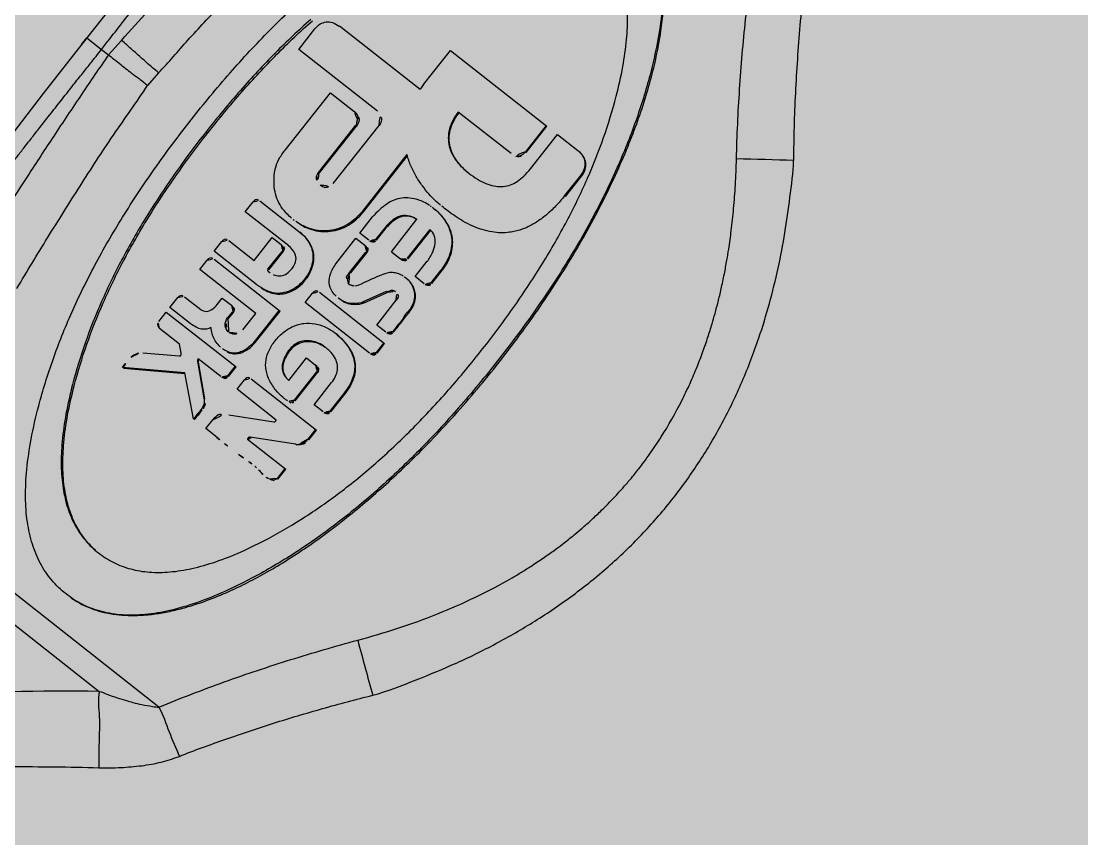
# Model space of a CAD drawing. Header units: millimetres. Extents: x 1145859089 to 1147511753, y -1047484727 to -1047247487.
# Drawn here: x 1146002238 to 1146002313.2, y -1047433175.4 to -1047433117.4 of the extents above; entities that cross this region are included whole.
import ezdxf
from ezdxf.xclip import XClip

# ---------------------------------------------------------------- set-up
doc = ezdxf.new("R2010")
doc.units = ezdxf.units.MM
doc.header["$LTSCALE"] = 100
doc.header["$MEASUREMENT"] = 0
doc.header["$XCLIPFRAME"] = 2
doc.layers.get('0').update_dxf_attribs({"linetype": 'CONTINUOUS'})
doc.layers.add('XREF', color=135, linetype='CONTINUOUS')
doc.layers.add('단지배치도$0$W240910', color=135, linetype='CONTINUOUS')

# ---------------------------------------------------------------- blocks, each defined once
blk = doc.blocks.new('단지배치도$0$zw$9902')
at = {"layer": '단지배치도$0$W240910', "linetype": 'ByBlock', "ltscale": 20}
for p, q in [((64105.02, -61745.331), (64101.873, -61749.306)), ((64119.757, -61748.453), (64125.467, -61752.943)), ((64116.877, -61750.121), (64118.024, -61748.662)), ((64101.873, -61749.306), (64098.788, -61753.255)), ((64101.495, -61749.788), (64101.874, -61749.306)), ((64101.874, -61749.306), (64102.915, -61750.125)), ((64104.329, -61749.484), (64103.406, -61750.511)), ((64102.915, -61750.125), (64103.406, -61750.511)), ((64122.453, -61754.506), (64116.877, -61750.121)), ((64125.705, -61752.624), (64127.617, -61750.194)), ((64127.617, -61750.194), (64134.46, -61755.575)), ((64106.949, -61751.796), (64106.173, -61752.686)), ((64125.705, -61752.624), (64125.467, -61752.943)), ((64098.788, -61753.255), (64095.304, -61757.778)), ((64115.911, -61757.269), (64119.116, -61753.193)), ((64119.116, -61753.193), (64120.776, -61754.499)), ((64120.78, -61754.493), (64120.835, -61754.542)), ((64131.922, -61757.512), (64128.177, -61754.568)), ((64110.32, -61755.959), (64110.434, -61756.049)), ((64120.894, -61755.504), (64118.287, -61758.82)), ((64118.353, -61758.871), (64120.96, -61755.556)), ((64119.328, -61759.638), (64122.572, -61755.512)), ((64120.96, -61755.556), (64120.894, -61755.504)), ((64134.394, -61755.524), (64132.927, -61757.39)), ((64132.993, -61757.441), (64134.46, -61755.575)), ((64133.289, -61758.587), (64135.2, -61756.157)), ((64135.2, -61756.157), (64136.653, -61757.3)), ((64132.993, -61757.441), (64132.927, -61757.39)), ((64124.543, -61757.58), (64121.396, -61761.582)), ((64121.461, -61761.633), (64124.572, -61757.677)), ((64118.353, -61758.871), (64118.287, -61758.819)), ((64136.856, -61759.033), (64135.709, -61760.491)), ((64135.775, -61760.542), (64136.922, -61759.084)), ((64136.922, -61759.084), (64136.856, -61759.033)), ((64135.775, -61760.542), (64135.709, -61760.491)), ((64113.089, -61761.631), (64113.651, -61760.918)), ((64114.13, -61760.859), (64116.895, -61763.034)), ((64116.166, -61764.051), (64113.089, -61761.631)), ((64121.203, -61763.148), (64122.106, -61761.999)), ((64121.396, -61761.582), (64121.461, -61761.633)), ((64126.456, -61761.415), (64126.397, -61761.366)), ((64123.106, -61762.606), (64122.326, -61763.597)), ((64122.392, -61763.649), (64123.171, -61762.658)), ((64123.171, -61762.658), (64123.105, -61762.607)), ((64123.439, -61764.472), (64125.253, -61762.165)), ((64113.714, -61765.081), (64114.993, -61763.455)), ((64114.993, -61763.455), (64115.638, -61763.962)), ((64119.501, -61765.312), (64120.926, -61763.5)), ((64120.926, -61763.5), (64121.57, -61764.007)), ((64121.847, -61763.654), (64121.203, -61763.148)), ((64126.164, -61762.881), (64124.562, -61764.918)), ((64124.628, -61764.97), (64126.23, -61762.933)), ((64110.888, -61764.43), (64111.44, -61763.729)), ((64111.919, -61763.669), (64113.714, -61765.081)), ((64122.392, -61763.649), (64122.326, -61763.597)), ((64110.879, -61764.993), (64115.552, -61768.667)), ((64113.921, -61766.816), (64110.888, -61764.43)), ((64114.697, -61765.707), (64115.693, -61764.441)), ((64114.763, -61765.759), (64115.759, -61764.493)), ((64115.693, -61764.441), (64115.759, -61764.493)), ((64120.505, -61765.913), (64121.626, -61764.487)), ((64120.57, -61765.965), (64121.692, -61764.539)), ((64121.626, -61764.487), (64121.692, -61764.539)), ((64123.439, -61764.472), (64124.083, -61764.978)), ((64124.628, -61764.97), (64124.562, -61764.918)), ((64109.869, -61765.727), (64110.399, -61765.052)), ((64113.834, -61768.845), (64109.869, -61765.727)), ((64114.672, -61765.766), (64114.671, -61765.776)), ((64114.671, -61765.776), (64114.672, -61765.786)), ((64114.673, -61765.756), (64114.672, -61765.766)), ((64114.672, -61765.786), (64114.673, -61765.796)), ((64114.676, -61765.746), (64114.673, -61765.756)), ((64114.68, -61765.736), (64114.676, -61765.746)), ((64114.684, -61765.727), (64114.68, -61765.736)), ((64114.69, -61765.717), (64114.684, -61765.727)), ((64114.697, -61765.707), (64114.69, -61765.717)), ((64114.763, -61765.759), (64114.697, -61765.707)), ((64125.114, -61766.223), (64125.963, -61765.144)), ((64114.673, -61765.796), (64114.676, -61765.806)), ((64114.676, -61765.806), (64114.68, -61765.816)), ((64114.68, -61765.816), (64114.685, -61765.826)), ((64114.685, -61765.826), (64114.69, -61765.835)), ((64114.69, -61765.835), (64114.697, -61765.845)), ((64114.697, -61765.845), (64114.704, -61765.854)), ((64114.704, -61765.854), (64114.711, -61765.862)), ((64114.711, -61765.862), (64114.72, -61765.871)), ((64114.72, -61765.871), (64114.729, -61765.878)), ((64120.57, -61765.965), (64120.505, -61765.913)), ((64122.969, -61766.023), (64122.772, -61766.091)), ((64124.524, -61766.379), (64124.374, -61766.262)), ((64125.758, -61766.73), (64125.114, -61766.223)), ((64126.929, -61765.792), (64126.237, -61766.672)), ((64126.302, -61766.724), (64126.994, -61765.844)), ((64126.994, -61765.844), (64126.929, -61765.792)), ((64126.302, -61766.724), (64126.237, -61766.672)), ((64107.755, -61768.415), (64108.307, -61767.712)), ((64108.786, -61767.654), (64109.934, -61768.556)), ((64111.106, -61768.204), (64111.464, -61767.75)), ((64111.464, -61767.75), (64112.107, -61768.256)), ((64117.33, -61768.073), (64117.861, -61767.398)), ((64118.341, -61767.34), (64122.961, -61770.973)), ((64123.08, -61767.294), (64121.446, -61768.027)), ((64121.511, -61768.078), (64121.446, -61768.027)), ((64121.511, -61768.078), (64123.146, -61767.345)), ((64122.407, -61769.665), (64123.79, -61767.907)), ((64123.147, -61767.345), (64123.082, -61767.293)), ((64106.968, -61769.416), (64107.498, -61768.742)), ((64107.498, -61768.742), (64112.438, -61772.627)), ((64109.187, -61769.541), (64107.755, -61768.415)), ((64112.163, -61768.737), (64111.841, -61769.148)), ((64111.907, -61769.2), (64112.229, -61768.788)), ((64112.229, -61768.788), (64112.163, -61768.737)), ((64115.486, -61768.616), (64113.819, -61770.736)), ((64113.884, -61770.788), (64115.552, -61768.667)), ((64121.885, -61771.655), (64117.33, -61768.073)), ((64124.697, -61768.766), (64124.631, -61768.714)), ((64111.907, -61769.2), (64111.841, -61769.148)), ((64112.923, -61770.002), (64113.834, -61768.845)), ((64108.434, -61771.004), (64107.024, -61769.896)), ((64123.051, -61770.172), (64122.407, -61769.665)), ((64123.597, -61770.164), (64123.531, -61770.113)), ((64108.556, -61771.656), (64108.434, -61771.004)), ((64113.884, -61770.788), (64113.819, -61770.736)), ((64122.895, -61770.921), (64122.365, -61771.596)), ((64122.431, -61771.647), (64122.961, -61770.973)), ((64105.841, -61771.635), (64108.403, -61771.853)), ((64108.533, -61771.8), (64108.538, -61771.791)), ((64108.538, -61771.791), (64108.543, -61771.781)), ((64108.543, -61771.781), (64108.548, -61771.772)), ((64108.548, -61771.772), (64108.552, -61771.762)), ((64108.552, -61771.762), (64108.554, -61771.746)), ((64108.554, -61771.746), (64108.556, -61771.722)), ((64108.557, -61771.692), (64108.556, -61771.656)), ((64108.556, -61771.722), (64108.557, -61771.692)), ((64122.431, -61771.647), (64122.365, -61771.596)), ((64108.403, -61771.853), (64108.416, -61771.853)), ((64108.416, -61771.853), (64108.429, -61771.853)), ((64108.429, -61771.853), (64108.441, -61771.852)), ((64108.441, -61771.852), (64108.452, -61771.85)), ((64108.452, -61771.85), (64108.463, -61771.847)), ((64108.463, -61771.847), (64108.474, -61771.844)), ((64108.474, -61771.844), (64108.484, -61771.84)), ((64108.484, -61771.84), (64108.494, -61771.835)), ((64108.494, -61771.835), (64108.502, -61771.829)), ((64108.502, -61771.829), (64108.511, -61771.823)), ((64108.511, -61771.823), (64108.519, -61771.816)), ((64108.519, -61771.816), (64108.526, -61771.808)), ((64108.526, -61771.808), (64108.533, -61771.8)), ((64109.712, -61772.188), (64109.71, -61772.232)), ((64109.71, -61772.232), (64110.157, -61774.85)), ((64109.714, -61772.152), (64109.712, -61772.188)), ((64109.718, -61772.123), (64109.714, -61772.152)), ((64109.723, -61772.103), (64109.718, -61772.123)), ((64109.729, -61772.091), (64109.723, -61772.103)), ((64109.736, -61772.08), (64109.729, -61772.091)), ((64109.743, -61772.068), (64109.736, -61772.08)), ((64109.751, -61772.057), (64109.743, -61772.068)), ((64109.76, -61772.047), (64109.751, -61772.057)), ((64111.364, -61773.308), (64109.76, -61772.047)), ((64109.776, -61772.283), (64109.777, -61772.24)), ((64110.223, -61774.901), (64109.776, -61772.283)), ((64109.777, -61772.24), (64109.78, -61772.203)), ((64109.78, -61772.203), (64109.784, -61772.174)), ((64109.784, -61772.174), (64109.789, -61772.155)), ((64109.789, -61772.155), (64109.795, -61772.142)), ((64109.795, -61772.142), (64109.801, -61772.131)), ((64109.801, -61772.131), (64109.809, -61772.119)), ((64109.809, -61772.119), (64109.817, -61772.108)), ((64109.817, -61772.108), (64109.826, -61772.099)), ((64116.175, -61773.595), (64117.433, -61771.995)), ((64117.433, -61771.995), (64118.077, -61772.501)), ((64108.818, -61773.045), (64104.404, -61772.675)), ((64104.47, -61772.727), (64108.814, -61773.091)), ((64109.433, -61776.314), (64108.818, -61773.045)), ((64112.373, -61772.575), (64111.842, -61773.25)), ((64111.907, -61773.302), (64111.842, -61773.25)), ((64111.907, -61773.302), (64112.438, -61772.627)), ((64118.132, -61772.98), (64116.563, -61774.976)), ((64116.628, -61775.027), (64118.198, -61773.032)), ((64118.132, -61772.98), (64118.198, -61773.032)), ((64112.506, -61774.206), (64113.037, -61773.532)), ((64113.516, -61773.474), (64118.137, -61777.108)), ((64117.966, -61775.316), (64119.205, -61773.744)), ((64115.287, -61776.393), (64112.506, -61774.206)), ((64120.074, -61774.509), (64119.088, -61775.763)), ((64119.153, -61775.815), (64120.14, -61774.561)), ((64120.14, -61774.561), (64120.074, -61774.509)), ((64110.223, -61774.901), (64110.157, -61774.85)), ((64116.085, -61775.034), (64115.94, -61774.93)), ((64116.628, -61775.027), (64116.563, -61774.976)), ((64118.61, -61775.822), (64117.966, -61775.316)), ((64111.92, -61776.023), (64115.105, -61776.525)), ((64119.153, -61775.815), (64119.088, -61775.763)), ((64109.497, -61776.362), (64109.432, -61776.31)), ((64110.308, -61777.002), (64110.804, -61776.371)), ((64111.092, -61777.62), (64110.308, -61777.002)), ((64115.105, -61776.525), (64115.113, -61776.527)), ((64115.113, -61776.527), (64115.121, -61776.527)), ((64115.121, -61776.527), (64115.129, -61776.527)), ((64115.129, -61776.527), (64115.136, -61776.527)), ((64115.136, -61776.527), (64115.144, -61776.526)), ((64115.144, -61776.526), (64115.153, -61776.524)), ((64115.153, -61776.524), (64115.168, -61776.518)), ((64115.168, -61776.518), (64115.185, -61776.51)), ((64115.185, -61776.51), (64115.201, -61776.499)), ((64115.201, -61776.499), (64115.217, -61776.486)), ((64115.217, -61776.486), (64115.232, -61776.471)), ((64115.232, -61776.471), (64115.247, -61776.454)), ((64115.247, -61776.454), (64115.261, -61776.436)), ((64115.261, -61776.436), (64115.274, -61776.415)), ((64115.274, -61776.415), (64115.287, -61776.393)), ((64113.26, -61777.715), (64113.245, -61777.74)), ((64113.245, -61777.74), (64115.961, -61779.875)), ((64113.275, -61777.693), (64113.26, -61777.715)), ((64113.291, -61777.673), (64113.275, -61777.693)), ((64113.307, -61777.654), (64113.291, -61777.673)), ((64113.325, -61777.638), (64113.307, -61777.654)), ((64113.311, -61777.791), (64113.326, -61777.767)), ((64113.342, -61777.625), (64113.325, -61777.638)), ((64113.326, -61777.767), (64113.341, -61777.744)), ((64113.341, -61777.744), (64113.357, -61777.724)), ((64113.358, -61777.614), (64113.342, -61777.625)), ((64113.357, -61777.724), (64113.373, -61777.706)), ((64113.375, -61777.606), (64113.358, -61777.614)), ((64113.373, -61777.706), (64113.39, -61777.69)), ((64113.389, -61777.601), (64113.375, -61777.606)), ((64113.399, -61777.598), (64113.389, -61777.601)), ((64113.39, -61777.69), (64113.407, -61777.676)), ((64113.406, -61777.597), (64113.399, -61777.598)), ((64113.413, -61777.597), (64113.406, -61777.597)), ((64113.407, -61777.676), (64113.424, -61777.666)), ((64113.42, -61777.597), (64113.413, -61777.597)), ((64113.428, -61777.598), (64113.42, -61777.597)), ((64113.424, -61777.666), (64113.441, -61777.658)), ((64113.436, -61777.599), (64113.428, -61777.598)), ((64116.657, -61778.1), (64113.436, -61777.599)), ((64113.441, -61777.658), (64113.456, -61777.652)), ((64113.456, -61777.652), (64113.465, -61777.649)), ((64113.465, -61777.649), (64113.472, -61777.649)), ((64113.472, -61777.649), (64113.486, -61777.649)), ((64113.486, -61777.649), (64113.494, -61777.65)), ((64113.494, -61777.65), (64113.501, -61777.651)), ((64118.071, -61777.056), (64117.531, -61777.743)), ((64117.596, -61777.795), (64117.531, -61777.743)), ((64117.596, -61777.795), (64118.137, -61777.108)), ((64116.722, -61778.152), (64116.657, -61778.1)), ((64115.895, -61779.823), (64115.343, -61780.526)), ((64115.408, -61780.577), (64115.961, -61779.875)), ((64115.408, -61780.577), (64115.343, -61780.526)), ((64106.978, -61796.733), (64088.501, -61782.203)), ((64088.005, -61784.022), (64102.754, -61795.62))]:
    blk.add_line(p, q, dxfattribs=at)
for centre, radius, start, end in [((64141.785, -62044.703), 286.884, 87.97409, 88.78248), ((64130.665, -61756.613), 5.896, 229.97363, 231.80676), ((64119.296, -61758.606), 4.546, 228.73281, 231.83533), ((64119.31, -61758.594), 4.565, 231.78955, 234.86756), ((64123.459, -61767.428), 1.482, 51.87285, 56.70632), ((64112.651, -61769.782), 1.952, 224.62917, 233.04103), ((64118.235, -61771.882), 3.815, 231.35056, 233.00932), ((64195.307, -61674.291), 133.311, 230.81932, 231.11356), ((64134.42, -61749.797), 36.313, 231.10218, 232.27509), ((64398.355, -61718.443), 286.887, 194.85518, 195.66356), ((64100.592, -62046.636), 251.025, 89.50643, 92.3732)]:
    blk.add_arc(centre, radius, start, end, dxfattribs=at)
for points, knots in [([(64102.915, -61750.125), (64103.104, -61749.881), (64103.548, -61749.309), (64104.317, -61748.322), (64105.287, -61747.081), (64106.324, -61745.761), (64107.295, -61744.532), (64108.116, -61743.495), (64108.884, -61742.531), (64109.59, -61741.646), (64110.245, -61740.827), (64110.856, -61740.066), (64111.527, -61739.232), (64112.38, -61738.175), (64113.33, -61737.002), (64114.331, -61735.772), (64115.249, -61734.648), (64116.121, -61733.583), (64116.688, -61732.894), (64116.964, -61732.559)], [0, 0, 0, 0, 0.924484, 2.174977, 3.752102, 5.648873, 7.212033, 8.45034, 9.617467, 10.909322, 11.846394, 12.764799, 13.835881, 15.059641, 16.8379, 18.366159, 19.815845, 21.191777, 22.49399, 22.49399, 22.49399, 22.49399]), ([(64100.4, -61788.721), (64100.03, -61788.43), (64099.344, -61787.769), (64098.536, -61786.564), (64097.96, -61785.162), (64097.614, -61783.571), (64097.493, -61781.79), (64097.594, -61779.82), (64097.915, -61777.658), (64098.514, -61775.048), (64099.446, -61772.041), (64100.783, -61768.709), (64102.435, -61765.343), (64104.4, -61761.943), (64106.678, -61758.509), (64109.227, -61755.099), (64111.941, -61751.818), (64114.744, -61748.791), (64117.586, -61746.077), (64120.468, -61743.678), (64123.391, -61741.592), (64126.092, -61739.979), (64128.485, -61738.782), (64130.508, -61737.962), (64132.397, -61737.401), (64134.155, -61737.1), (64135.783, -61737.062), (64137.281, -61737.291), (64138.644, -61737.792), (64139.449, -61738.302), (64139.82, -61738.594)], [0, 0, 0, 0, 1.413182, 2.834148, 4.322514, 5.930416, 7.699453, 9.660999, 11.838121, 14.247704, 17.689668, 21.269748, 25.009586, 28.928178, 33.042044, 37.365468, 41.694091, 45.811845, 49.732988, 53.474028, 57.053964, 60.494463, 62.90047, 65.074832, 67.034455, 68.802419, 70.41008, 71.898956, 73.321006, 74.735573, 74.735573, 74.735573, 74.735573]), ([(64104.328, -61749.484), (64105.567, -61748.079), (64108.123, -61745.343), (64111.982, -61741.269), (64114.571, -61738.568), (64115.926, -61737.28)], [0, 0, 0, 0, 5.619494, 11.229156, 16.838063, 16.838063, 16.838063, 16.838063]), ([(64139.82, -61738.593), (64140.191, -61738.884), (64140.876, -61739.545), (64141.684, -61740.75), (64142.259, -61742.152), (64142.605, -61743.743), (64142.725, -61745.524), (64142.624, -61747.495), (64142.303, -61749.658), (64141.703, -61752.269), (64140.771, -61755.276), (64139.433, -61758.609), (64137.782, -61761.975), (64135.817, -61765.375), (64133.538, -61768.808), (64130.991, -61772.218), (64128.277, -61775.498), (64125.475, -61778.524), (64122.633, -61781.237), (64119.751, -61783.636), (64116.829, -61785.722), (64114.128, -61787.335), (64111.735, -61788.531), (64109.712, -61789.351), (64107.822, -61789.912), (64106.065, -61790.214), (64104.437, -61790.252), (64102.939, -61790.023), (64101.577, -61789.522), (64100.771, -61789.012), (64100.401, -61788.721)], [0, 0, 0, 0, 1.412766, 2.833461, 4.321746, 5.929778, 7.699157, 9.661244, 11.839094, 14.249578, 17.69248, 21.273155, 25.013227, 28.931683, 33.045041, 37.367585, 41.694975, 45.811725, 49.732095, 53.472597, 57.052228, 60.492655, 62.898636, 65.072954, 67.032507, 68.800365, 70.407871, 71.89653, 73.318297, 74.732515, 74.732515, 74.732515, 74.732515]), ([(64106.949, -61751.796), (64107.665, -61751.04), (64109.072, -61749.381), (64111.367, -61746.961), (64113.722, -61744.507), (64116.096, -61742.118), (64117.666, -61740.567), (64118.459, -61739.808)], [0, 0, 0, 0, 3.123294, 6.522203, 10.00203, 13.329648, 16.623577, 16.623577, 16.623577, 16.623577]), ([(64137.331, -61759.258), (64137.746, -61758.311), (64138.503, -61756.399), (64139.315, -61753.747), (64139.842, -61751.42), (64140.119, -61749.49), (64140.198, -61747.729), (64140.078, -61746.136), (64139.756, -61744.709), (64139.228, -61743.45), (64138.491, -61742.365), (64137.868, -61741.767), (64137.532, -61741.503)], [0, 0, 0, 0, 3.100301, 6.164201, 8.310829, 10.252524, 12.004801, 13.58875, 15.032856, 16.37454, 17.660197, 18.94232, 18.94232, 18.94232, 18.94232]), ([(64140.948, -61755.009), (64141.168, -61754.386), (64141.553, -61753.204), (64142.025, -61751.469), (64142.376, -61749.842), (64142.61, -61748.335), (64142.726, -61747.054), (64142.762, -61745.908), (64142.73, -61744.837), (64142.609, -61743.737), (64142.464, -61743.014), (64142.372, -61742.657), (64142.367, -61742.639)], [0, 0, 0, 0, 1.98155, 3.727184, 5.391213, 6.971594, 8.300123, 9.248236, 10.410077, 11.511639, 12.56265, 12.618115, 12.618115, 12.618115, 12.618115]), ([(64147.881, -61757.884), (64147.919, -61756.235), (64148.071, -61752.936), (64148.491, -61747.997), (64148.92, -61744.719), (64149.167, -61743.084)], [0, 0, 0, 0, 4.947838, 9.905098, 14.864046, 14.864046, 14.864046, 14.864046]), ([(64152.911, -61743.664), (64152.671, -61745.243), (64152.35, -61748.425), (64152.021, -61753.206), (64151.922, -61756.401), (64151.927, -61757.998)], [0, 0, 0, 0, 4.791232, 9.585991, 14.376695, 14.376695, 14.376695, 14.376695]), ([(64117.729, -61748.003), (64116.867, -61748.766), (64115.155, -61750.393), (64112.684, -61753.054), (64111.104, -61754.962), (64110.32, -61755.959)], [0, 0, 0, 0, 3.455085, 7.079122, 10.885055, 10.885055, 10.885055, 10.885055]), ([(64110.434, -61756.049), (64111.218, -61755.052), (64112.799, -61753.142), (64115.27, -61750.482), (64116.983, -61748.854), (64117.845, -61748.091)], [0, 0, 0, 0, 3.807337, 7.432214, 10.887577, 10.887577, 10.887577, 10.887577]), ([(64118.024, -61748.662), (64118.129, -61748.531), (64118.363, -61748.31), (64118.813, -61748.144), (64119.3, -61748.21), (64119.596, -61748.369), (64119.746, -61748.47)], [0, 0, 0, 0, 0.504743, 0.941483, 1.392538, 1.933735, 1.933735, 1.933735, 1.933735]), ([(64106.949, -61751.796), (64106.664, -61751.546), (64106.117, -61751.066), (64105.365, -61750.405), (64104.777, -61749.884), (64104.45, -61749.594), (64104.328, -61749.484)], [0, 0, 0, 0, 1.136727, 2.184905, 3.002441, 3.494841, 3.494841, 3.494841, 3.494841]), ([(64089.156, -61767.92), (64089.417, -61767.573), (64089.954, -61766.858), (64090.785, -61765.756), (64091.666, -61764.592), (64092.63, -61763.324), (64093.612, -61762.038), (64094.544, -61760.821), (64095.261, -61759.891), (64095.856, -61759.119), (64096.4, -61758.415), (64096.967, -61757.684), (64097.487, -61757.015), (64097.971, -61756.393), (64098.512, -61755.701), (64099.18, -61754.847), (64099.939, -61753.881), (64100.706, -61752.907), (64101.4, -61752.031), (64101.994, -61751.282), (64102.488, -61750.661), (64102.784, -61750.29), (64102.915, -61750.125)], [0, 0, 0, 0, 1.30232, 2.682145, 4.139488, 5.681888, 7.46195, 8.994361, 10.279153, 10.984886, 11.919185, 12.948395, 13.761332, 14.460806, 15.311977, 16.395281, 17.715739, 18.996063, 20.113646, 21.068948, 21.862387, 22.494313, 22.494313, 22.494313, 22.494313]), ([(64103.406, -61750.511), (64102.762, -61751.441), (64101.461, -61753.356), (64099.553, -61756.213), (64097.546, -61759.292), (64095.639, -61762.253), (64094.408, -61764.314), (64093.859, -61765.184)], [0, 0, 0, 0, 3.394054, 6.942998, 10.306959, 14.421481, 17.507816, 17.507816, 17.507816, 17.507816]), ([(64103.406, -61750.511), (64103.54, -61750.608), (64103.819, -61750.85), (64104.229, -61751.161), (64104.64, -61751.493), (64105.067, -61751.833), (64105.501, -61752.142), (64105.881, -61752.433), (64106.088, -61752.593), (64106.173, -61752.686)], [0, 0, 0, 0, 0.497017, 1.104706, 1.542675, 2.084213, 2.739735, 3.141401, 3.520797, 3.520797, 3.520797, 3.520797]), ([(64096.922, -61767.07), (64097.63, -61765.862), (64099.105, -61763.434), (64101.387, -61759.811), (64103.712, -61756.19), (64105.391, -61753.872), (64106.173, -61752.686)], [0, 0, 0, 0, 4.199429, 8.524364, 12.844117, 17.106084, 17.106084, 17.106084, 17.106084]), ([(64122.572, -61755.512), (64122.661, -61755.397), (64122.831, -61755.04), (64122.623, -61754.649), (64122.451, -61754.509)], [0, 0, 0, 0, 0.434327, 1.099719, 1.099719, 1.099719, 1.099719]), ([(64100.726, -61788.969), (64100.763, -61788.996), (64100.919, -61789.105), (64101.286, -61789.339), (64101.852, -61789.628), (64102.547, -61789.89), (64103.318, -61790.09), (64104.144, -61790.213), (64105.019, -61790.257), (64105.738, -61790.232), (64106.517, -61790.163), (64107.356, -61790.039), (64108.406, -61789.806), (64109.468, -61789.5), (64110.719, -61789.063), (64112.059, -61788.5), (64113.482, -61787.804), (64114.551, -61787.216), (64115.695, -61786.543), (64116.908, -61785.775), (64118.427, -61784.72), (64119.932, -61783.587), (64121.421, -61782.378), (64122.895, -61781.096), (64124.352, -61779.744), (64125.893, -61778.223), (64127.489, -61776.538), (64129.125, -61774.688), (64130.699, -61772.784), (64132.079, -61771), (64133.408, -61769.18), (64134.672, -61767.337), (64135.976, -61765.282), (64137.189, -61763.212), (64138.304, -61761.135), (64139.313, -61759.063), (64140.177, -61757.077), (64140.696, -61755.722), (64140.93, -61755.06), (64140.948, -61755.009)], [0, 0, 0, 0, 0.137339, 0.572509, 1.303412, 2.041427, 2.794842, 3.689275, 4.54292, 5.42016, 5.843515, 6.889188, 7.962288, 9.066248, 10.203431, 11.93457, 13.42487, 14.953303, 15.59288, 17.408174, 19.257214, 21.140606, 23.058591, 25.011212, 26.998409, 29.020094, 31.506542, 33.958541, 36.428155, 38.915654, 40.723187, 43.188235, 45.620606, 48.022979, 50.383888, 52.690194, 54.934814, 56.87878, 57.042162, 57.042162, 57.042162, 57.042162]), ([(64120.839, -61754.537), (64120.933, -61754.613), (64121.191, -61754.899), (64121.036, -61755.318), (64120.895, -61755.505)], [0, 0, 0, 0, 0.361614, 1.063531, 1.063531, 1.063531, 1.063531]), ([(64120.961, -61755.556), (64121.055, -61755.431), (64121.259, -61755.098), (64121.052, -61754.72), (64120.903, -61754.59)], [0, 0, 0, 0, 0.471184, 1.064124, 1.064124, 1.064124, 1.064124]), ([(64128.177, -61754.568), (64128.044, -61754.716), (64127.822, -61755.067), (64127.569, -61755.631), (64127.452, -61756.24), (64127.484, -61756.847), (64127.668, -61757.436), (64128, -61757.998), (64128.438, -61758.492), (64128.775, -61758.782), (64128.94, -61758.91)], [0, 0, 0, 0, 0.598389, 1.233582, 1.845327, 2.440596, 3.039532, 3.67814, 4.384605, 5.009691, 5.009691, 5.009691, 5.009691]), ([(64128.724, -61758.729), (64128.659, -61758.671), (64128.423, -61758.452), (64128.066, -61758.049), (64127.733, -61757.488), (64127.55, -61756.898), (64127.517, -61756.291), (64127.635, -61755.682), (64127.887, -61755.119), (64128.109, -61754.768), (64128.243, -61754.619)], [0, 0, 0, 0, 0.260823, 0.967441, 1.605896, 2.204395, 2.800204, 3.411408, 4.046601, 4.64499, 4.64499, 4.64499, 4.64499]), ([(64110.32, -61755.959), (64109.539, -61756.952), (64108.064, -61758.931), (64106.069, -61761.951), (64104.348, -61764.951), (64102.899, -61767.93), (64101.725, -61770.89), (64100.906, -61773.565), (64100.38, -61775.892), (64100.103, -61777.821), (64100.024, -61779.582), (64100.145, -61781.175), (64100.467, -61782.602), (64100.996, -61783.86), (64101.733, -61784.946), (64102.355, -61785.544), (64102.691, -61785.808)], [0, 0, 0, 0, 3.787928, 7.400997, 10.852194, 14.156419, 17.330636, 20.393975, 22.540099, 24.48139, 26.233366, 27.817115, 29.261118, 30.602782, 31.88848, 33.170672, 33.170672, 33.170672, 33.170672]), ([(64102.479, -61785.622), (64102.266, -61785.431), (64101.767, -61784.917), (64101.11, -61783.948), (64100.581, -61782.689), (64100.259, -61781.262), (64100.138, -61779.669), (64100.217, -61777.909), (64100.494, -61775.981), (64101.021, -61773.654), (64101.841, -61770.979), (64103.015, -61768.019), (64104.463, -61765.039), (64106.185, -61762.039), (64108.179, -61759.02), (64109.654, -61757.041), (64110.434, -61756.049)], [0, 0, 0, 0, 0.857072, 2.143513, 3.48566, 4.929829, 6.513411, 8.264891, 10.205374, 12.350393, 15.415003, 18.590005, 21.894496, 25.345424, 28.957677, 32.744241, 32.744241, 32.744241, 32.744241]), ([(64116.297, -61762.023), (64116.176, -61761.916), (64115.898, -61761.644), (64115.535, -61761.151), (64115.259, -61760.536), (64115.129, -61759.873), (64115.116, -61759.202), (64115.194, -61758.526), (64115.465, -61757.867), (64115.746, -61757.467), (64115.909, -61757.268)], [0, 0, 0, 0, 0.484907, 1.164842, 1.822709, 2.488976, 3.177589, 3.832656, 4.514942, 5.289507, 5.289507, 5.289507, 5.289507]), ([(64132.927, -61757.39), (64132.836, -61757.503), (64132.53, -61757.752), (64132.1, -61757.644), (64131.924, -61757.51)], [0, 0, 0, 0, 0.434516, 1.099028, 1.099028, 1.099028, 1.099028]), ([(64132.255, -61757.705), (64132.297, -61757.719), (64132.562, -61757.775), (64132.852, -61757.616), (64132.993, -61757.441)], [0, 0, 0, 0, 0.1320127, 0.8060182, 0.8060182, 0.8060182, 0.8060182]), ([(64136.653, -61757.3), (64136.785, -61757.404), (64137.009, -61757.65), (64137.168, -61758.116), (64137.121, -61758.607), (64136.96, -61758.9), (64136.856, -61759.033)], [0, 0, 0, 0, 0.504971, 0.970719, 1.437191, 1.943696, 1.943696, 1.943696, 1.943696]), ([(64136.922, -61759.084), (64137.026, -61758.951), (64137.186, -61758.659), (64137.234, -61758.168), (64137.075, -61757.701), (64136.851, -61757.455), (64136.718, -61757.351)], [0, 0, 0, 0, 0.506505, 0.972977, 1.438725, 1.943696, 1.943696, 1.943696, 1.943696]), ([(64121.057, -61791.994), (64122.015, -61791.741), (64123.913, -61791.171), (64126.706, -61790.164), (64129.408, -61788.978), (64131.369, -61787.941), (64132.649, -61787.178), (64133.388, -61786.717), (64134.163, -61786.202), (64134.911, -61785.672), (64135.507, -61785.227), (64135.976, -61784.861), (64136.44, -61784.487), (64136.971, -61784.04), (64137.593, -61783.488), (64138.32, -61782.805), (64139.073, -61782.044), (64139.772, -61781.281), (64140.29, -61780.677), (64140.668, -61780.216), (64140.992, -61779.806), (64141.347, -61779.338), (64141.888, -61778.594), (64142.837, -61777.177), (64143.785, -61775.504), (64144.584, -61773.827), (64145.08, -61772.663), (64145.499, -61771.569), (64145.851, -61770.55), (64146.133, -61769.648), (64146.372, -61768.812), (64146.589, -61767.988), (64146.811, -61767.056), (64147.019, -61766.073), (64147.193, -61765.131), (64147.36, -61764.108), (64147.529, -61762.891), (64147.692, -61761.367), (64147.818, -61759.671), (64147.863, -61758.494), (64147.881, -61757.884)], [0, 0, 0, 0, 2.972308, 5.940877, 8.901705, 11.818447, 12.587247, 13.373265, 14.43024, 15.37964, 16.122682, 16.660142, 17.166141, 17.909976, 18.741607, 19.660745, 20.901374, 21.95333, 22.765542, 23.288653, 23.73983, 24.333963, 25.050906, 26.498161, 29.448916, 30.806994, 32.071979, 33.243608, 34.321472, 35.305093, 36.07715, 36.929226, 37.861586, 38.950552, 39.945245, 40.733721, 42.061928, 43.630184, 45.330349, 47.162667, 47.162667, 47.162667, 47.162667]), ([(64122.122, -61795.899), (64123.175, -61795.618), (64125.162, -61794.823), (64128.146, -61793.612), (64131.01, -61792.188), (64133.816, -61790.555), (64136.472, -61788.728), (64138.995, -61786.673), (64141.322, -61784.414), (64143.431, -61781.965), (64145.295, -61779.36), (64146.922, -61776.601), (64148.33, -61773.666), (64149.412, -61770.828), (64150.237, -61768.133), (64150.848, -61765.644), (64151.336, -61763.128), (64151.671, -61760.581), (64151.906, -61758.872), (64151.927, -61757.998)], [0, 0, 0, 0, 3.268622, 6.397637, 9.667075, 12.850977, 16.13086, 19.328305, 22.601473, 25.847972, 29.009985, 32.200779, 35.444395, 38.763751, 41.302653, 43.894769, 46.449524, 48.984567, 51.607261, 51.607261, 51.607261, 51.607261]), ([(64126.873, -61761.128), (64126.77, -61761.041), (64126.501, -61760.8), (64126.082, -61760.364), (64125.616, -61759.787), (64125.179, -61759.125), (64124.803, -61758.382), (64124.616, -61757.852), (64124.543, -61757.58)], [0, 0, 0, 0, 0.404608, 1.082995, 1.811748, 2.625333, 3.458824, 4.304428, 4.304428, 4.304428, 4.304428]), ([(64118.294, -61758.825), (64118.212, -61758.937), (64118.022, -61759.26), (64118.244, -61759.612), (64118.395, -61759.743)], [0, 0, 0, 0, 0.417292, 1.017853, 1.017853, 1.017853, 1.017853]), ([(64128.94, -61758.91), (64128.984, -61758.945), (64129.224, -61759.127), (64129.656, -61759.414), (64130.246, -61759.696), (64130.813, -61759.848), (64131.362, -61759.864), (64131.886, -61759.745), (64132.382, -61759.492), (64132.852, -61759.095), (64133.139, -61758.77), (64133.287, -61758.586)], [0, 0, 0, 0, 0.170526, 0.904359, 1.549972, 2.124692, 2.652865, 3.181281, 3.717506, 4.308, 5.015776, 5.015776, 5.015776, 5.015776]), ([(64118.395, -61759.743), (64118.397, -61759.745), (64118.511, -61759.843), (64118.863, -61760.028), (64119.185, -61759.772), (64119.317, -61759.628)], [0, 0, 0, 0, 0.007365, 0.450876, 1.0371, 1.0371, 1.0371, 1.0371]), ([(64129.898, -61771.356), (64130.679, -61770.363), (64132.155, -61768.384), (64134.15, -61765.363), (64135.872, -61762.363), (64136.868, -61760.312), (64137.321, -61759.281), (64137.331, -61759.258)], [0, 0, 0, 0, 3.788757, 7.402622, 10.854574, 14.159499, 14.234105, 14.234105, 14.234105, 14.234105]), ([(64135.709, -61760.491), (64135.505, -61760.751), (64135.091, -61761.234), (64134.426, -61761.867), (64133.744, -61762.374), (64133.139, -61762.704), (64132.631, -61762.902), (64132.226, -61763.018), (64131.543, -61763.143), (64130.729, -61763.126), (64129.843, -61762.911), (64129.156, -61762.642), (64128.532, -61762.315), (64127.966, -61761.957), (64127.473, -61761.601), (64127.163, -61761.359), (64127.02, -61761.247)], [0, 0, 0, 0, 0.992908, 1.905058, 2.747934, 3.536056, 3.963595, 4.382358, 4.796163, 6.043531, 6.78662, 7.521548, 8.253026, 8.896846, 9.529211, 10.076131, 10.076131, 10.076131, 10.076131]), ([(64113.651, -61760.918), (64113.729, -61760.822), (64113.961, -61760.688), (64114.047, -61760.848), (64114.056, -61760.882)], [0, 0, 0, 0, 0.3727425, 0.4787672, 0.4787672, 0.4787672, 0.4787672]), ([(64126.146, -61761.188), (64126.017, -61761.104), (64125.759, -61760.952), (64125.297, -61760.758), (64124.768, -61760.641), (64124.181, -61760.64), (64123.614, -61760.788), (64123.087, -61761.087), (64122.577, -61761.491), (64122.258, -61761.817), (64122.108, -61762.001)], [0, 0, 0, 0, 0.461707, 0.896852, 1.498323, 2.074687, 2.643068, 3.233438, 3.878842, 4.592821, 4.592821, 4.592821, 4.592821]), ([(64121.395, -61761.581), (64121.24, -61761.775), (64120.913, -61762.128), (64120.347, -61762.549), (64119.728, -61762.836), (64119.067, -61762.982), (64118.39, -61762.997), (64117.719, -61762.869), (64117.15, -61762.628), (64116.816, -61762.42), (64116.683, -61762.327)], [0, 0, 0, 0, 0.743652, 1.436083, 2.103253, 2.774065, 3.452633, 4.120838, 4.807973, 5.295778, 5.295778, 5.295778, 5.295778]), ([(64116.955, -61762.514), (64117.024, -61762.557), (64117.292, -61762.712), (64117.785, -61762.92), (64118.456, -61763.049), (64119.133, -61763.033), (64119.794, -61762.887), (64120.413, -61762.601), (64120.979, -61762.179), (64121.306, -61761.827), (64121.461, -61761.633)], [0, 0, 0, 0, 0.241139, 0.92842, 1.596479, 2.274629, 2.945632, 3.612876, 4.305227, 5.048635, 5.048635, 5.048635, 5.048635]), ([(64123.117, -61762.617), (64123.272, -61762.445), (64123.567, -61762.134), (64124.143, -61761.853), (64124.739, -61761.889), (64125.101, -61762.048), (64125.253, -61762.165)], [0, 0, 0, 0, 0.692185, 1.277746, 1.853211, 2.429553, 2.429553, 2.429553, 2.429553]), ([(64123.183, -61762.668), (64123.347, -61762.485), (64123.648, -61762.17), (64124.224, -61761.906), (64124.784, -61761.913), (64125.113, -61762.072), (64125.252, -61762.168)], [0, 0, 0, 0, 0.73794, 1.286386, 1.85287, 2.356944, 2.356944, 2.356944, 2.356944]), ([(64126.996, -61765.845), (64127.141, -61765.663), (64127.396, -61765.291), (64127.658, -61764.691), (64127.789, -61764.094), (64127.783, -61763.503), (64127.634, -61762.929), (64127.362, -61762.375), (64126.984, -61761.879), (64126.684, -61761.587), (64126.521, -61761.467)], [0, 0, 0, 0, 0.69759, 1.345216, 1.952136, 2.519578, 3.100448, 3.718967, 4.357193, 4.964234, 4.964234, 4.964234, 4.964234]), ([(64126.759, -61761.68), (64126.807, -61761.728), (64126.999, -61761.934), (64127.297, -61762.324), (64127.568, -61762.877), (64127.718, -61763.452), (64127.724, -61764.043), (64127.593, -61764.64), (64127.33, -61765.24), (64127.075, -61765.612), (64126.93, -61765.793)], [0, 0, 0, 0, 0.205125, 0.843351, 1.462483, 2.04274, 2.610744, 3.217102, 3.865022, 4.562307, 4.562307, 4.562307, 4.562307]), ([(64111.44, -61763.729), (64111.518, -61763.63), (64111.752, -61763.501), (64111.841, -61763.658), (64111.851, -61763.69)], [0, 0, 0, 0, 0.3784122, 0.4791394, 0.4791394, 0.4791394, 0.4791394]), ([(64116.895, -61763.034), (64117.077, -61763.177), (64117.398, -61763.478), (64117.743, -61764.015), (64117.903, -61764.606), (64117.873, -61765.223), (64117.679, -61765.841), (64117.312, -61766.415), (64116.843, -61766.91), (64116.288, -61767.244), (64115.739, -61767.41), (64115.161, -61767.434), (64114.539, -61767.227), (64114.134, -61766.969), (64113.923, -61766.813)], [0, 0, 0, 0, 0.693697, 1.309259, 1.892701, 2.497415, 3.139664, 3.812391, 4.526735, 5.166264, 5.731977, 6.232495, 6.874854, 7.662975, 7.662975, 7.662975, 7.662975]), ([(64114.22, -61767.026), (64114.362, -61767.119), (64114.695, -61767.309), (64115.227, -61767.486), (64115.804, -61767.461), (64116.354, -61767.295), (64116.908, -61766.961), (64117.378, -61766.466), (64117.744, -61765.892), (64117.939, -61765.274), (64117.968, -61764.657), (64117.809, -61764.067), (64117.464, -61763.529), (64117.142, -61763.228), (64116.961, -61763.085)], [0, 0, 0, 0, 0.507604, 1.149234, 1.650746, 2.215455, 2.85586, 3.569338, 4.24286, 4.884306, 5.489193, 6.072713, 6.688183, 7.381589, 7.381589, 7.381589, 7.381589]), ([(64125.974, -61765.154), (64126.143, -61764.959), (64126.358, -61764.536), (64126.584, -61763.909), (64126.508, -61763.32), (64126.303, -61762.994), (64126.164, -61762.881)], [0, 0, 0, 0, 0.774853, 1.404591, 1.963616, 2.500528, 2.500528, 2.500528, 2.500528]), ([(64115.058, -61766.075), (64115.1, -61766.095), (64115.278, -61766.165), (64115.627, -61766.213), (64116.072, -61766.022), (64116.454, -61765.635), (64116.737, -61765.128), (64116.637, -61764.489), (64116.338, -61764.208), (64116.161, -61764.056)], [0, 0, 0, 0, 0.140375, 0.575074, 1.011362, 1.537574, 2.195799, 2.662318, 3.362433, 3.362433, 3.362433, 3.362433]), ([(64115.638, -61763.962), (64115.736, -61764.04), (64115.861, -61764.274), (64115.705, -61764.362), (64115.673, -61764.372)], [0, 0, 0, 0, 0.3763318, 0.4774123, 0.4774123, 0.4774123, 0.4774123]), ([(64115.759, -61764.493), (64115.836, -61764.394), (64115.905, -61764.136), (64115.733, -61764.087), (64115.699, -61764.085)], [0, 0, 0, 0, 0.3775265, 0.4780847, 0.4780847, 0.4780847, 0.4780847]), ([(64121.57, -61764.007), (64121.667, -61764.086), (64121.804, -61764.318), (64121.641, -61764.405), (64121.606, -61764.415)], [0, 0, 0, 0, 0.374755, 0.483552, 0.483552, 0.483552, 0.483552]), ([(64121.692, -61764.539), (64121.768, -61764.441), (64121.847, -61764.185), (64121.669, -61764.137), (64121.632, -61764.136)], [0, 0, 0, 0, 0.371652, 0.48143, 0.48143, 0.48143, 0.48143]), ([(64121.913, -61763.706), (64122.01, -61763.782), (64122.266, -61763.859), (64122.313, -61763.682), (64122.315, -61763.645)], [0, 0, 0, 0, 0.3706259, 0.4803241, 0.4803241, 0.4803241, 0.4803241]), ([(64122.326, -61763.597), (64122.248, -61763.694), (64122.015, -61763.832), (64121.929, -61763.669), (64121.919, -61763.634)], [0, 0, 0, 0, 0.3743798, 0.4828395, 0.4828395, 0.4828395, 0.4828395]), ([(64110.399, -61765.052), (64110.477, -61764.953), (64110.712, -61764.824), (64110.801, -61764.981), (64110.81, -61765.013)], [0, 0, 0, 0, 0.378753, 0.4795191, 0.4795191, 0.4795191, 0.4795191]), ([(64124.083, -61764.978), (64124.181, -61765.055), (64124.435, -61765.12), (64124.486, -61764.949), (64124.488, -61764.914)], [0, 0, 0, 0, 0.372504, 0.4757252, 0.4757252, 0.4757252, 0.4757252]), ([(64124.149, -61765.03), (64124.246, -61765.106), (64124.502, -61765.181), (64124.548, -61765.004), (64124.55, -61764.967)], [0, 0, 0, 0, 0.3694508, 0.4794436, 0.4794436, 0.4794436, 0.4794436]), ([(64119.536, -61767.625), (64119.429, -61767.525), (64119.187, -61767.246), (64118.991, -61766.677), (64119.102, -61765.963), (64119.361, -61765.545), (64119.513, -61765.32)], [0, 0, 0, 0, 0.441819, 1.095187, 1.729811, 2.544809, 2.544809, 2.544809, 2.544809]), ([(64120.505, -61765.913), (64120.403, -61766.043), (64120.124, -61766.323), (64120.384, -61766.421), (64120.44, -61766.435)], [0, 0, 0, 0, 0.4960958, 0.6680776, 0.6680776, 0.6680776, 0.6680776]), ([(64120.437, -61766.753), (64120.312, -61766.615), (64120.294, -61766.252), (64120.525, -61766.106), (64120.588, -61766.098)], [0, 0, 0, 0, 0.5600151, 0.749385, 0.749385, 0.749385, 0.749385]), ([(64120.849, -61766.88), (64121.015, -61766.869), (64121.405, -61766.701), (64122.023, -61766.401), (64122.506, -61766.181), (64122.772, -61766.091)], [0, 0, 0, 0, 0.49681, 1.240281, 2.080731, 2.080731, 2.080731, 2.080731]), ([(64124.273, -61766.189), (64124.204, -61766.144), (64124.023, -61766.045), (64123.705, -61765.949), (64123.331, -61765.933), (64123.086, -61765.984), (64122.969, -61766.023)], [0, 0, 0, 0, 0.245709, 0.616044, 0.986669, 1.357559, 1.357559, 1.357559, 1.357559]), ([(64124.697, -61768.766), (64124.804, -61768.629), (64124.985, -61768.352), (64125.175, -61767.809), (64125.124, -61767.099), (64124.821, -61766.613), (64124.589, -61766.431)], [0, 0, 0, 0, 0.520899, 0.986217, 1.701798, 2.586656, 2.586656, 2.586656, 2.586656]), ([(64117.861, -61767.398), (64117.939, -61767.301), (64118.171, -61767.168), (64118.258, -61767.329), (64118.267, -61767.363)], [0, 0, 0, 0, 0.3732565, 0.4797201, 0.4797201, 0.4797201, 0.4797201]), ([(64120.454, -61766.778), (64120.546, -61766.843), (64120.688, -61766.883), (64120.825, -61766.881), (64120.849, -61766.88)], [0, 0, 0, 0, 0.336455, 0.4112067, 0.4112067, 0.4112067, 0.4112067]), ([(64123.134, -61767.316), (64123.262, -61767.265), (64123.493, -61767.143), (64123.599, -61767.318), (64123.614, -61767.359)], [0, 0, 0, 0, 0.411337, 0.5418061, 0.5418061, 0.5418061, 0.5418061]), ([(64124.754, -61766.614), (64124.869, -61766.763), (64125.065, -61767.154), (64125.11, -61767.758), (64124.92, -61768.3), (64124.738, -61768.578), (64124.631, -61768.714)], [0, 0, 0, 0, 0.566304, 1.281884, 1.747502, 2.268084, 2.268084, 2.268084, 2.268084]), ([(64125.824, -61766.782), (64125.921, -61766.858), (64126.177, -61766.934), (64126.223, -61766.757), (64126.225, -61766.721)], [0, 0, 0, 0, 0.3699479, 0.4795909, 0.4795909, 0.4795909, 0.4795909]), ([(64126.237, -61766.672), (64126.158, -61766.769), (64125.926, -61766.907), (64125.84, -61766.744), (64125.83, -61766.71)], [0, 0, 0, 0, 0.3741263, 0.4823623, 0.4823623, 0.4823623, 0.4823623]), ([(64108.307, -61767.712), (64108.386, -61767.616), (64108.617, -61767.482), (64108.703, -61767.643), (64108.713, -61767.677)], [0, 0, 0, 0, 0.3727425, 0.4787672, 0.4787672, 0.4787672, 0.4787672]), ([(64121.446, -61768.027), (64121.241, -61768.117), (64120.836, -61768.17), (64120.248, -61768.1), (64119.914, -61767.928), (64119.762, -61767.808)], [0, 0, 0, 0, 0.673534, 1.182152, 1.764266, 1.764266, 1.764266, 1.764266]), ([(64119.998, -61767.976), (64120.106, -61768.04), (64120.381, -61768.159), (64120.901, -61768.221), (64121.306, -61768.169), (64121.511, -61768.078)], [0, 0, 0, 0, 0.377912, 0.88653, 1.560064, 1.560064, 1.560064, 1.560064]), ([(64123.79, -61767.907), (64123.877, -61767.793), (64124.031, -61767.479), (64123.782, -61767.448), (64123.725, -61767.448)], [0, 0, 0, 0, 0.43098, 0.6014902, 0.6014902, 0.6014902, 0.6014902]), ([(64109.934, -61768.556), (64110.047, -61768.645), (64110.337, -61768.746), (64110.77, -61768.558), (64110.997, -61768.344), (64111.106, -61768.204)], [0, 0, 0, 0, 0.432923, 0.822663, 1.354996, 1.354996, 1.354996, 1.354996]), ([(64112.107, -61768.256), (64112.204, -61768.335), (64112.342, -61768.568), (64112.178, -61768.654), (64112.143, -61768.664)], [0, 0, 0, 0, 0.3748508, 0.4838308, 0.4838308, 0.4838308, 0.4838308]), ([(64112.229, -61768.788), (64112.305, -61768.691), (64112.384, -61768.434), (64112.206, -61768.386), (64112.17, -61768.385)], [0, 0, 0, 0, 0.3721963, 0.4820185, 0.4820185, 0.4820185, 0.4820185]), ([(64124.631, -61768.714), (64124.478, -61768.796), (64124.203, -61769.375), (64123.788, -61769.781), (64123.531, -61770.113)], [0, 0, 0, 0, 0.521183, 1.779577, 1.779577, 1.779577, 1.779577]), ([(64123.597, -61770.164), (64123.854, -61769.833), (64123.956, -61769.692), (64124.803, -61768.628), (64124.697, -61768.766)], [0, 0, 0, 0, 1.258394, 1.779577, 1.779577, 1.779577, 1.779577]), ([(64107.024, -61769.896), (64106.928, -61769.815), (64106.791, -61769.584), (64106.954, -61769.497), (64106.988, -61769.487)], [0, 0, 0, 0, 0.3750193, 0.4830554, 0.4830554, 0.4830554, 0.4830554]), ([(64110.662, -61769.826), (64110.466, -61769.937), (64110.074, -61770.01), (64109.577, -61769.809), (64109.323, -61769.641), (64109.188, -61769.538)], [0, 0, 0, 0, 0.676897, 1.081266, 1.587529, 1.587529, 1.587529, 1.587529]), ([(64111.841, -61769.148), (64111.725, -61769.295), (64111.588, -61769.669), (64111.781, -61770.041), (64111.926, -61770.165), (64111.945, -61770.179)], [0, 0, 0, 0, 0.562239, 1.063664, 1.134359, 1.134359, 1.134359, 1.134359]), ([(64115.852, -61774.862), (64115.703, -61774.742), (64115.346, -61774.411), (64114.975, -61773.91), (64114.723, -61773.417), (64114.561, -61772.938), (64114.497, -61772.314), (64114.688, -61771.555), (64115.121, -61770.838), (64115.716, -61770.187), (64116.343, -61769.798), (64116.863, -61769.614), (64117.379, -61769.514), (64117.928, -61769.538), (64118.471, -61769.679), (64118.939, -61769.874), (64119.242, -61770.069), (64119.409, -61770.195)], [0, 0, 0, 0, 0.575463, 1.455121, 1.852496, 2.231864, 2.968088, 3.69799, 4.539137, 5.457202, 6.322226, 6.718507, 7.107046, 7.89408, 8.33881, 8.78555, 9.411847, 9.411847, 9.411847, 9.411847]), ([(64111.262, -61771.153), (64111.228, -61771.119), (64111.096, -61770.975), (64110.9, -61770.687), (64110.725, -61770.273), (64110.674, -61769.977), (64110.665, -61769.829)], [0, 0, 0, 0, 0.14399, 0.587241, 1.038272, 1.480942, 1.480942, 1.480942, 1.480942]), ([(64111.945, -61770.179), (64112.029, -61770.245), (64112.372, -61770.405), (64112.758, -61770.189), (64112.923, -61770.001)], [0, 0, 0, 0, 0.32009, 1.069856, 1.069856, 1.069856, 1.069856]), ([(64119.409, -61770.195), (64119.491, -61770.257), (64119.746, -61770.466), (64120.122, -61770.846), (64120.489, -61771.341), (64120.733, -61771.852), (64120.852, -61772.376), (64120.843, -61772.909), (64120.708, -61773.448), (64120.449, -61773.992), (64120.21, -61774.336), (64120.074, -61774.509)], [0, 0, 0, 0, 0.308506, 0.988838, 1.597263, 2.151436, 2.674532, 3.193907, 3.737476, 4.329743, 4.989813, 4.989813, 4.989813, 4.989813]), ([(64120.14, -61774.561), (64120.276, -61774.388), (64120.514, -61774.043), (64120.773, -61773.5), (64120.909, -61772.961), (64120.918, -61772.427), (64120.799, -61771.903), (64120.554, -61771.393), (64120.188, -61770.897), (64119.811, -61770.518), (64119.556, -61770.307), (64119.474, -61770.245)], [0, 0, 0, 0, 0.660238, 1.252625, 1.796264, 2.315659, 2.838738, 3.392868, 4.001244, 4.68153, 4.990774, 4.990774, 4.990774, 4.990774]), ([(64123.117, -61770.224), (64123.214, -61770.3), (64123.47, -61770.376), (64123.517, -61770.198), (64123.519, -61770.161)], [0, 0, 0, 0, 0.3704597, 0.4805381, 0.4805381, 0.4805381, 0.4805381]), ([(64123.531, -61770.113), (64123.452, -61770.21), (64123.22, -61770.35), (64123.133, -61770.186), (64123.123, -61770.152)], [0, 0, 0, 0, 0.3754888, 0.4838258, 0.4838258, 0.4838258, 0.4838258]), ([(64113.819, -61770.736), (64113.691, -61770.898), (64113.449, -61771.163), (64113.053, -61771.449), (64112.621, -61771.638), (64112.054, -61771.674), (64111.662, -61771.478), (64111.477, -61771.342)], [0, 0, 0, 0, 0.618798, 1.068728, 1.455082, 2.023848, 2.710751, 2.710751, 2.710751, 2.710751]), ([(64111.818, -61771.562), (64111.864, -61771.584), (64112.043, -61771.66), (64112.485, -61771.743), (64113.023, -61771.571), (64113.511, -61771.216), (64113.755, -61770.952), (64113.884, -61770.788)], [0, 0, 0, 0, 0.151294, 0.583274, 1.320628, 1.76062, 2.389351, 2.389351, 2.389351, 2.389351]), ([(64118.794, -61771.257), (64118.742, -61771.217), (64118.544, -61771.075), (64118.181, -61770.874), (64117.676, -61770.756), (64117.177, -61770.771), (64116.709, -61770.937), (64116.308, -61771.256), (64115.987, -61771.706), (64115.748, -61772.211), (64115.673, -61772.745), (64115.824, -61773.232), (64116.047, -61773.482), (64116.177, -61773.593)], [0, 0, 0, 0, 0.196136, 0.731841, 1.231515, 1.734741, 2.207477, 2.697025, 3.246359, 3.853882, 4.357742, 4.824789, 5.336509, 5.336509, 5.336509, 5.336509]), ([(64115.913, -61773.252), (64115.838, -61773.116), (64115.738, -61772.795), (64115.814, -61772.262), (64116.052, -61771.758), (64116.374, -61771.308), (64116.775, -61770.989), (64117.243, -61770.822), (64117.742, -61770.807), (64118.247, -61770.926), (64118.585, -61771.113), (64118.762, -61771.237), (64118.793, -61771.259)], [0, 0, 0, 0, 0.46713, 0.970934, 1.578373, 2.128219, 2.617948, 3.090506, 3.593254, 4.093703, 4.628632, 4.74145, 4.74145, 4.74145, 4.74145]), ([(64102.691, -61785.808), (64103.027, -61786.072), (64103.756, -61786.536), (64104.985, -61786.996), (64106.334, -61787.213), (64107.797, -61787.19), (64109.375, -61786.933), (64111.069, -61786.443), (64112.881, -61785.721), (64115.015, -61784.667), (64117.415, -61783.247), (64120.005, -61781.414), (64122.554, -61779.305), (64125.064, -61776.921), (64127.534, -61774.261), (64129.114, -61772.353), (64129.898, -61771.356)], [0, 0, 0, 0, 1.28228, 2.56859, 3.911217, 5.35635, 6.941241, 8.694253, 10.636399, 12.783145, 15.828876, 18.992157, 22.29241, 25.746746, 29.370094, 33.175396, 33.175396, 33.175396, 33.175396]), ([(64105.008, -61771.931), (64105.124, -61771.83), (64105.385, -61771.666), (64105.695, -61771.617), (64105.841, -61771.634)], [0, 0, 0, 0, 0.4617463, 0.9034867, 0.9034867, 0.9034867, 0.9034867]), ([(64119.205, -61773.744), (64119.316, -61773.603), (64119.502, -61773.316), (64119.646, -61772.843), (64119.619, -61772.367), (64119.423, -61771.913), (64119.13, -61771.543), (64118.898, -61771.338), (64118.794, -61771.257)], [0, 0, 0, 0, 0.540889, 1.012847, 1.461437, 1.93896, 2.472195, 2.866195, 2.866195, 2.866195, 2.866195]), ([(64121.951, -61771.707), (64122.048, -61771.783), (64122.304, -61771.859), (64122.351, -61771.681), (64122.353, -61771.644)], [0, 0, 0, 0, 0.3704597, 0.4805381, 0.4805381, 0.4805381, 0.4805381]), ([(64122.365, -61771.596), (64122.286, -61771.693), (64122.054, -61771.833), (64121.967, -61771.669), (64121.957, -61771.634)], [0, 0, 0, 0, 0.3754888, 0.4838258, 0.4838258, 0.4838258, 0.4838258]), ([(64118.077, -61772.501), (64118.173, -61772.58), (64118.31, -61772.812), (64118.147, -61772.898), (64118.112, -61772.908)], [0, 0, 0, 0, 0.373399, 0.482096, 0.482096, 0.482096, 0.482096]), ([(64111.43, -61773.36), (64111.526, -61773.436), (64111.781, -61773.512), (64111.828, -61773.335), (64111.83, -61773.299)], [0, 0, 0, 0, 0.3690176, 0.4783867, 0.4783867, 0.4783867, 0.4783867]), ([(64111.842, -61773.25), (64111.763, -61773.347), (64111.532, -61773.485), (64111.446, -61773.322), (64111.436, -61773.288)], [0, 0, 0, 0, 0.3731909, 0.4811539, 0.4811539, 0.4811539, 0.4811539]), ([(64118.198, -61773.032), (64118.274, -61772.935), (64118.353, -61772.679), (64118.175, -61772.631), (64118.139, -61772.63)], [0, 0, 0, 0, 0.3711522, 0.4804924, 0.4804924, 0.4804924, 0.4804924]), ([(64113.037, -61773.532), (64113.115, -61773.436), (64113.347, -61773.303), (64113.433, -61773.464), (64113.443, -61773.498)], [0, 0, 0, 0, 0.3724608, 0.4787666, 0.4787666, 0.4787666, 0.4787666]), ([(64110.157, -61774.85), (64110.192, -61774.993), (64110.195, -61775.3), (64109.881, -61775.786), (64109.597, -61776.089), (64109.429, -61776.311)], [0, 0, 0, 0, 0.442439, 0.861249, 1.696527, 1.696527, 1.696527, 1.696527]), ([(64110.118, -61775.564), (64110.159, -61775.495), (64110.261, -61775.288), (64110.258, -61775.045), (64110.223, -61774.901)], [0, 0, 0, 0, 0.2423866, 0.6848252, 0.6848252, 0.6848252, 0.6848252]), ([(64116.563, -61774.976), (64116.484, -61775.072), (64116.253, -61775.211), (64116.167, -61775.048), (64116.157, -61775.014)], [0, 0, 0, 0, 0.373532, 0.4815194, 0.4815194, 0.4815194, 0.4815194]), ([(64116.401, -61775.177), (64116.443, -61775.176), (64116.531, -61775.147), (64116.55, -61775.061), (64116.551, -61775.024)], [0, 0, 0, 0, 0.1262636, 0.235742, 0.235742, 0.235742, 0.235742]), ([(64109.494, -61776.363), (64109.663, -61776.141), (64109.894, -61775.893), (64110.087, -61775.615), (64110.118, -61775.564)], [0, 0, 0, 0, 0.835277, 1.013133, 1.013133, 1.013133, 1.013133]), ([(64110.804, -61776.371), (64110.91, -61776.237), (64111.218, -61775.912), (64111.681, -61775.974), (64111.92, -61776.023)], [0, 0, 0, 0, 0.5128, 1.24183, 1.24183, 1.24183, 1.24183]), ([(64118.675, -61775.874), (64118.772, -61775.95), (64119.028, -61776.025), (64119.074, -61775.848), (64119.076, -61775.812)], [0, 0, 0, 0, 0.369193, 0.478969, 0.478969, 0.478969, 0.478969]), ([(64119.088, -61775.763), (64119.009, -61775.86), (64118.778, -61775.999), (64118.691, -61775.836), (64118.681, -61775.802)], [0, 0, 0, 0, 0.3744263, 0.4823791, 0.4823791, 0.4823791, 0.4823791]), ([(64117.532, -61777.744), (64117.432, -61777.874), (64117.166, -61778.098), (64116.82, -61778.123), (64116.657, -61778.101)], [0, 0, 0, 0, 0.4899964, 0.983134, 0.983134, 0.983134, 0.983134]), ([(64116.722, -61778.152), (64116.885, -61778.174), (64117.232, -61778.149), (64117.498, -61777.925), (64117.597, -61777.796)], [0, 0, 0, 0, 0.4931376, 0.983134, 0.983134, 0.983134, 0.983134]), ([(64112.958, -61779.078), (64112.916, -61779.049), (64112.66, -61778.868), (64112.409, -61778.68), (64112.201, -61778.52)], [0, 0, 0, 0, 0.1530136, 0.9409818, 0.9409818, 0.9409818, 0.9409818]), ([(64114.346, -61780.25), (64114.261, -61780.161), (64114.119, -61779.998), (64113.963, -61779.847), (64113.894, -61779.785)], [0, 0, 0, 0, 0.3693409, 0.6491304, 0.6491304, 0.6491304, 0.6491304]), ([(64115.343, -61780.526), (64115.248, -61780.641), (64114.978, -61780.639), (64114.789, -61780.57), (64114.737, -61780.546)], [0, 0, 0, 0, 0.4486483, 0.6225964, 0.6225964, 0.6225964, 0.6225964]), ([(64114.813, -61780.566), (64114.86, -61780.603), (64115.034, -61780.714), (64115.314, -61780.693), (64115.408, -61780.577)], [0, 0, 0, 0, 0.1777019, 0.6259799, 0.6259799, 0.6259799, 0.6259799]), ([(64106.978, -61796.733), (64108.509, -61796.108), (64111.595, -61794.917), (64116.295, -61793.345), (64119.465, -61792.419), (64121.057, -61791.994)], [0, 0, 0, 0, 4.960436, 9.919328, 14.864038, 14.864038, 14.864038, 14.864038]), ([(64102.754, -61795.62), (64102.639, -61796.207), (64102.804, -61797.428), (64102.721, -61799.224), (64102.721, -61800.431), (64102.712, -61801.031)], [0, 0, 0, 0, 1.794806, 3.611563, 5.410594, 5.410594, 5.410594, 5.410594]), ([(64102.754, -61795.62), (64102.94, -61795.671), (64103.353, -61795.858), (64104, -61796.066), (64104.61, -61796.262), (64105.185, -61796.423), (64105.797, -61796.579), (64106.415, -61796.668), (64106.827, -61796.747), (64106.978, -61796.733)], [0, 0, 0, 0, 0.578576, 1.353958, 2.038871, 2.500219, 3.145451, 3.927072, 4.383104, 4.383104, 4.383104, 4.383104]), ([(64108.424, -61800.235), (64109.505, -61799.789), (64111.725, -61798.997), (64115.101, -61797.854), (64118.575, -61796.822), (64120.929, -61796.19), (64122.122, -61795.899)], [0, 0, 0, 0, 3.505723, 7.068542, 10.69142, 14.377221, 14.377221, 14.377221, 14.377221]), ([(64106.978, -61796.733), (64107.267, -61797.296), (64107.67, -61798.5), (64108.181, -61799.654), (64108.424, -61800.235)], [0, 0, 0, 0, 1.900441, 3.788585, 3.788585, 3.788585, 3.788585]), ([(64102.712, -61801.031), (64103.231, -61801.066), (64104.251, -61801.029), (64105.733, -61800.915), (64107.13, -61800.67), (64108.003, -61800.382), (64108.424, -61800.235)], [0, 0, 0, 0, 1.562086, 3.050095, 4.462143, 5.801764, 5.801764, 5.801764, 5.801764]), ([(64090.419, -61801.028), (64092.436, -61800.963), (64096.535, -61800.94), (64100.633, -61800.969), (64102.712, -61801.031)], [0, 0, 0, 0, 6.055179, 12.29393, 12.29393, 12.29393, 12.29393])]:
    blk.add_open_spline(points, degree=3, knots=knots, dxfattribs=at)
for points in [[(64118.197, -61759.337), (64118.199, -61759.174), (64118.264, -61759.008), (64118.36, -61758.877)], [(64126.26, -61761.263), (64126.223, -61761.237), (64126.185, -61761.212), (64126.146, -61761.188)], [(64126.397, -61761.365), (64126.353, -61761.33), (64126.307, -61761.296), (64126.26, -61761.263)], [(64126.456, -61761.415), (64126.564, -61761.495), (64126.665, -61761.585), (64126.759, -61761.68)], [(64114.731, -61765.876), (64114.833, -61765.953), (64114.942, -61766.022), (64115.058, -61766.075)], [(64124.524, -61766.379), (64124.61, -61766.447), (64124.687, -61766.527), (64124.754, -61766.614)], [(64120.371, -61766.702), (64120.395, -61766.731), (64120.423, -61766.757), (64120.454, -61766.778)], [(64123.722, -61767.272), (64123.548, -61767.142), (64123.271, -61767.184), (64123.069, -61767.264)], [(64119.762, -61767.808), (64119.683, -61767.752), (64119.607, -61767.691), (64119.536, -61767.625)], [(64111.753, -61769.818), (64111.719, -61769.608), (64111.775, -61769.367), (64111.907, -61769.2)], [(64104.407, -61772.677), (64104.608, -61772.43), (64104.768, -61772.143), (64105.008, -61771.931)], [(64116.279, -61775.154), (64116.318, -61775.168), (64116.359, -61775.177), (64116.401, -61775.177)], [(64113.547, -61779.5), (64113.355, -61779.353), (64113.156, -61779.217), (64112.958, -61779.078)], [(64113.894, -61779.785), (64113.782, -61779.685), (64113.666, -61779.59), (64113.547, -61779.5)], [(64114.737, -61780.546), (64114.588, -61780.477), (64114.46, -61780.367), (64114.346, -61780.25)]]:
    blk.add_open_spline(points, degree=3, dxfattribs=at)
blk = doc.blocks.new('단지배치도')
blk.add_blockref('단지배치도$0$zw$9902', (141034.193, 142437.157))

msp = doc.modelspace()

# ---------------------------------------------------------------- hatches: boundary and pattern name
at = {"ltscale": 2}
h = msp.add_hatch(color=254, dxfattribs=at)
h.dxf.hatch_style = 1
h.paths.add_polyline_path([(1145990290.826505, -1047418769.30505), (1145990290.826505, -1047434769.30505), (1146004090.826505, -1047434769.30505), (1146004090.826505, -1047418769.30505)])

# ---------------------------------------------------------------- block references
at = {"layer": 'XREF'}
ref = msp.add_blockref('단지배치도', (1145797106.633357, -1047513806.462535), dxfattribs=at)
XClip(ref).set_block_clipping_path([(72982.4064819524, 34919.7593965298), (360382.4067475507, 255319.7593436697)])

doc.saveas('drawing.dxf')
